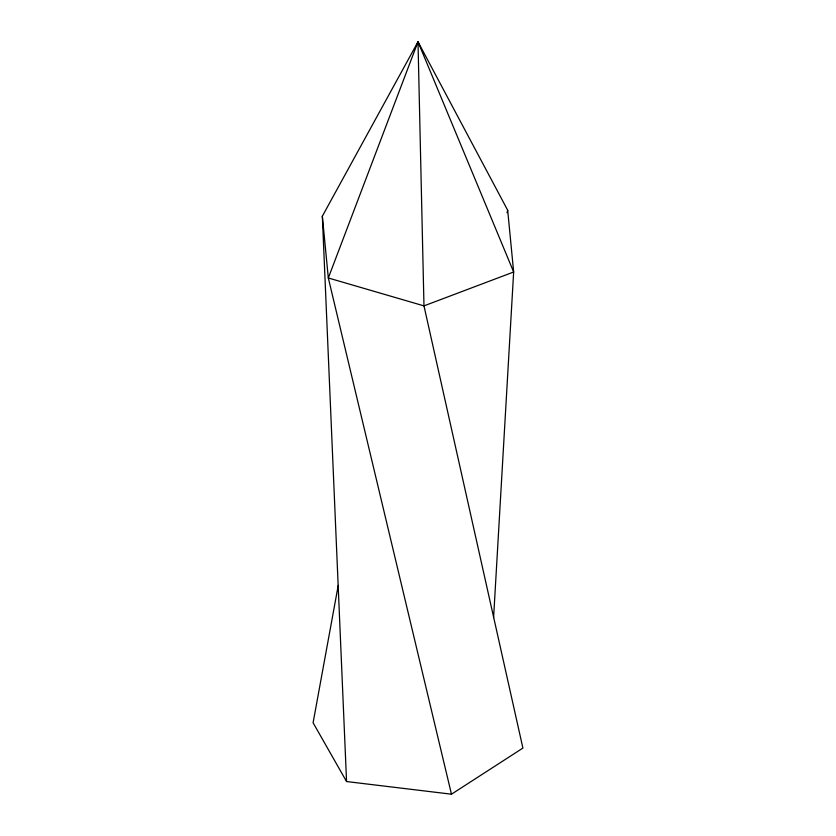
<?xml version="1.0" encoding="UTF-8"?>
<svg xmlns="http://www.w3.org/2000/svg" width="836" height="836" viewBox="0 0 836 836"><rect width="100%" height="100%" fill="white"/><g stroke="black" fill="none" stroke-linecap="round" stroke-linejoin="round"><path stroke-width="1.25" d="M493.595 617.574L513.659 272.003L507.682 210.233L418 41.8L322.341 216.2L346.564 781.545L451.471 794.2L522.908 748.074L423.977 305.882L418 41.8L328.318 277.98L451.471 794.2M338.235 585.409L313.092 722.764L346.564 781.545M507.013 212.752L507.682 210.233M418 41.8L513.659 272.003L423.977 305.882L328.318 277.98L322.341 216.2"/></g></svg>
